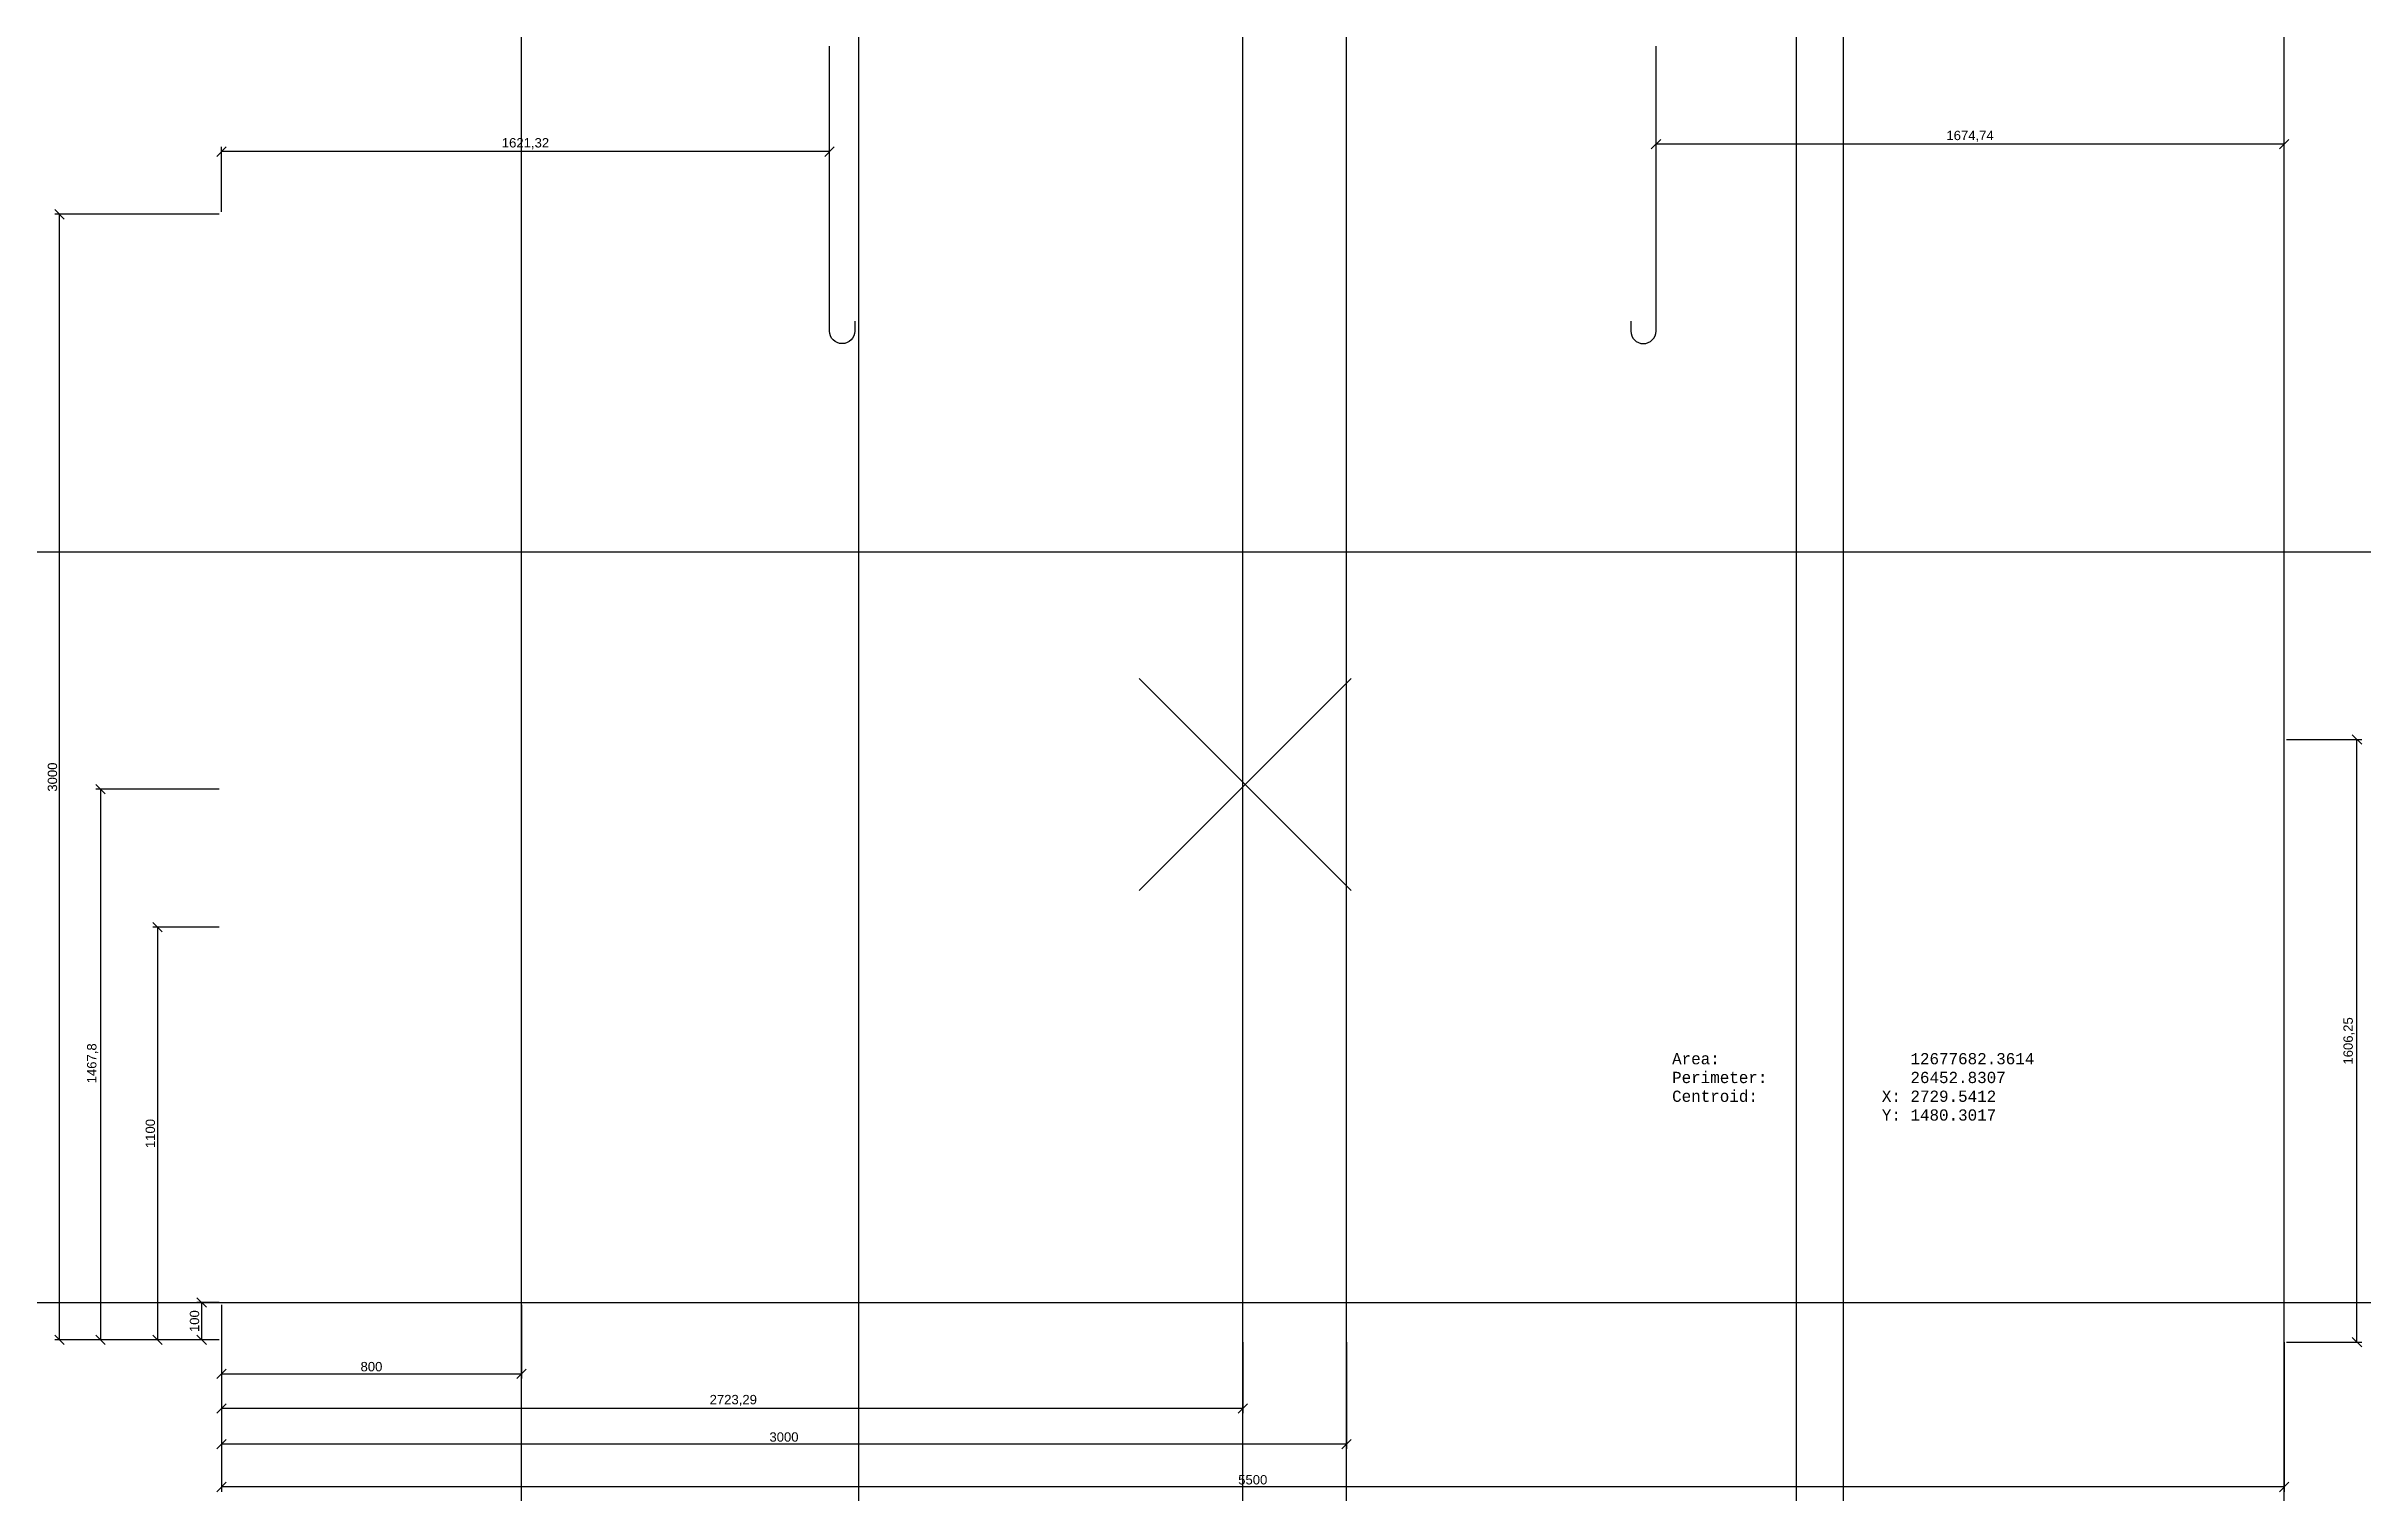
# Model space of a CAD drawing. Header units: millimetres. Extents: x 989 to 7164, y 1930 to 5782.
import ezdxf

# ---------------------------------------------------------------- set-up
doc = ezdxf.new("R2010")
doc.units = ezdxf.units.MM
for name, color, linetype in [('Hælpelinjer', 252, 'Continuous'), ('Konturer', 7, 'Continuous'), ('Målsætning', 1, 'Continuous'), ('Tekst', 255, 'Continuous')]:
    doc.layers.add(name, color=color, linetype=linetype)
doc.styles.get("Standard").update_dxf_attribs({"font": 'ARIAL.TTF'})
doc.dimstyles.new('ISO-25', dxfattribs={"dimscale": 10, "dimtxt": 2.5, "dimasz": 2.5, "dimexe": 1.25, "dimexo": 0.625, "dimtad": 1, "dimtxsty": 'Standard', "dimblk": 'OBLIQUE', "dimcen": 2.5, "dimadec": 0, "dimazin": 0, "dimtfac": 1, "dimtmove": 0, "dimatfit": 3, "dimfxl": 1, "dimarcsym": 0})

# ---------------------------------------------------------------- blocks, each defined once
blk = doc.blocks.new('_Oblique')
at = {"color": 0, "linetype": 'ByBlock', "lineweight": -2}
blk.add_line((-0.5, -0.5), (0.5, 0.5), dxfattribs=at)
blk = doc.blocks.new('*D1')
at = {"layer": 'Defpoints', "color": 0, "transparency": 16777216}
for p in [(1456.5, 2334.3), (4179.8, 2334.3), (1456.5, 2151.6)]:
    blk.add_point(p, dxfattribs=at)
at = {"layer": 'Målsætning', "color": 0, "lineweight": -2, "transparency": 16777216}
for p, q in [((1456.5, 2328.1), (1456.5, 2139.1)), ((4179.8, 2328.1), (4179.8, 2139.1)), ((4179.8, 2151.6), (1456.5, 2151.6))]:
    blk.add_line(p, q, dxfattribs=at)
at = {"layer": 'Målsætning', "color": 0, "lineweight": -2, "transparency": 16777216, "xscale": 25, "yscale": 25, "zscale": 25, "rotation": 180}
blk.add_blockref('_Oblique', (1456.5, 2151.6), dxfattribs=at)
at = {"layer": 'Målsætning', "color": 0, "lineweight": -2, "transparency": 16777216, "xscale": 25, "yscale": 25, "zscale": 25}
blk.add_blockref('_Oblique', (4179.8, 2151.6), dxfattribs=at)
at = {"layer": 'Målsætning', "color": 0, "transparency": 16777216, "insert": (2821.3, 2172.9), "char_height": 25, "attachment_point": 5}
blk.add_mtext('2723,29', dxfattribs=at)
blk = doc.blocks.new('*D2')
at = {"layer": 'Defpoints', "color": 0, "transparency": 16777216}
for p in [(1456.5, 3802.1), (1134.3, 2334.3), (1456.5, 2334.3)]:
    blk.add_point(p, dxfattribs=at)
at = {"layer": 'Målsætning', "color": 0, "lineweight": -2, "transparency": 16777216}
for p, q in [((1450.3, 3802.1), (1121.8, 3802.1)), ((1134.3, 3802.1), (1134.3, 2334.3)), ((1450.3, 2334.3), (1121.8, 2334.3))]:
    blk.add_line(p, q, dxfattribs=at)
at = {"layer": 'Målsætning', "color": 0, "lineweight": -2, "transparency": 16777216, "xscale": 25, "yscale": 25, "zscale": 25}
for p, rotation in [((1134.3, 3802.1), 90), ((1134.3, 2334.3), 270)]:
    blk.add_blockref('_Oblique', p, dxfattribs=dict(at, rotation=rotation))
at = {"layer": 'Målsætning', "color": 0, "transparency": 16777216, "insert": (1113, 3071.4), "char_height": 25, "attachment_point": 5, "rotation": 90}
blk.add_mtext('1467,8', dxfattribs=at)
blk = doc.blocks.new('*D3')
at = {"layer": 'Defpoints', "color": 0, "transparency": 16777216}
for p in [(1403.8, 2434.3), (1456.5, 2434.3), (1456.5, 2334.3)]:
    blk.add_point(p, dxfattribs=at)
at = {"layer": 'Målsætning', "color": 0, "lineweight": -2, "transparency": 16777216}
for p, q in [((1450.3, 2434.3), (1391.3, 2434.3)), ((1403.8, 2334.3), (1403.8, 2434.3)), ((1450.3, 2334.3), (1391.3, 2334.3))]:
    blk.add_line(p, q, dxfattribs=at)
at = {"layer": 'Målsætning', "color": 0, "lineweight": -2, "transparency": 16777216, "xscale": 25, "yscale": 25, "zscale": 25}
for p, rotation in [((1403.8, 2434.3), 90), ((1403.8, 2334.3), 270)]:
    blk.add_blockref('_Oblique', p, dxfattribs=dict(at, rotation=rotation))
at = {"layer": 'Målsætning', "color": 0, "transparency": 16777216, "insert": (1384.8, 2384.3), "char_height": 25, "attachment_point": 5, "rotation": 90}
blk.add_mtext('100', dxfattribs=at)
blk = doc.blocks.new('*D4')
at = {"layer": 'Defpoints', "color": 0, "transparency": 16777216}
for p in [(1456.5, 2434.3), (2256.5, 2434.3), (2256.5, 2243.9)]:
    blk.add_point(p, dxfattribs=at)
at = {"layer": 'Målsætning', "color": 0, "lineweight": -2, "transparency": 16777216}
for p, q in [((1456.5, 2428.1), (1456.5, 2231.4)), ((2256.5, 2428.1), (2256.5, 2231.4)), ((1456.5, 2243.9), (2256.5, 2243.9))]:
    blk.add_line(p, q, dxfattribs=at)
at = {"layer": 'Målsætning', "color": 0, "lineweight": -2, "transparency": 16777216, "xscale": 25, "yscale": 25, "zscale": 25, "rotation": 180}
blk.add_blockref('_Oblique', (1456.5, 2243.9), dxfattribs=at)
at = {"layer": 'Målsætning', "color": 0, "lineweight": -2, "transparency": 16777216, "xscale": 25, "yscale": 25, "zscale": 25}
blk.add_blockref('_Oblique', (2256.5, 2243.9), dxfattribs=at)
at = {"layer": 'Målsætning', "color": 0, "transparency": 16777216, "insert": (1856.5, 2262.9), "char_height": 25, "attachment_point": 5}
blk.add_mtext('800', dxfattribs=at)
blk = doc.blocks.new('*D5')
at = {"layer": 'Defpoints', "color": 0, "transparency": 16777216}
for p in [(1456.5, 2334.3), (4456.5, 2334.3), (1456.5, 2056.4)]:
    blk.add_point(p, dxfattribs=at)
at = {"layer": 'Målsætning', "color": 0, "lineweight": -2, "transparency": 16777216}
for p, q in [((1456.5, 2328.1), (1456.5, 2043.9)), ((4456.5, 2328.1), (4456.5, 2043.9)), ((4456.5, 2056.4), (1456.5, 2056.4))]:
    blk.add_line(p, q, dxfattribs=at)
at = {"layer": 'Målsætning', "color": 0, "lineweight": -2, "transparency": 16777216, "xscale": 25, "yscale": 25, "zscale": 25, "rotation": 180}
blk.add_blockref('_Oblique', (1456.5, 2056.4), dxfattribs=at)
at = {"layer": 'Målsætning', "color": 0, "lineweight": -2, "transparency": 16777216, "xscale": 25, "yscale": 25, "zscale": 25}
blk.add_blockref('_Oblique', (4456.5, 2056.4), dxfattribs=at)
at = {"layer": 'Målsætning', "color": 0, "transparency": 16777216, "insert": (2956.5, 2075.4), "char_height": 25, "attachment_point": 5}
blk.add_mtext('3000', dxfattribs=at)
blk = doc.blocks.new('*D6')
at = {"layer": 'Defpoints', "color": 0, "transparency": 16777216}
for p in [(1456.5, 2334.3), (6956.5, 2334.3), (1456.5, 1942.3)]:
    blk.add_point(p, dxfattribs=at)
at = {"layer": 'Målsætning', "color": 0, "lineweight": -2, "transparency": 16777216}
for p, q in [((1456.5, 2328.1), (1456.5, 1929.8)), ((6956.5, 2328.1), (6956.5, 1929.8)), ((6956.5, 1942.3), (1456.5, 1942.3))]:
    blk.add_line(p, q, dxfattribs=at)
at = {"layer": 'Målsætning', "color": 0, "lineweight": -2, "transparency": 16777216, "xscale": 25, "yscale": 25, "zscale": 25, "rotation": 180}
blk.add_blockref('_Oblique', (1456.5, 1942.3), dxfattribs=at)
at = {"layer": 'Målsætning', "color": 0, "lineweight": -2, "transparency": 16777216, "xscale": 25, "yscale": 25, "zscale": 25}
blk.add_blockref('_Oblique', (6956.5, 1942.3), dxfattribs=at)
at = {"layer": 'Målsætning', "color": 0, "transparency": 16777216, "insert": (4206.5, 1961.4), "char_height": 25, "attachment_point": 5}
blk.add_mtext('5500', dxfattribs=at)
blk = doc.blocks.new('*D7')
at = {"layer": 'Defpoints', "color": 0, "transparency": 16777216}
for p in [(6956.5, 3934.3), (7151, 3934.3), (6956.5, 2328.1)]:
    blk.add_point(p, dxfattribs=at)
at = {"layer": 'Målsætning', "color": 0, "lineweight": -2, "transparency": 16777216}
for p, q in [((6962.8, 3934.3), (7163.5, 3934.3)), ((7151, 2328.1), (7151, 3934.3)), ((6962.8, 2328.1), (7163.5, 2328.1))]:
    blk.add_line(p, q, dxfattribs=at)
at = {"layer": 'Målsætning', "color": 0, "lineweight": -2, "transparency": 16777216, "xscale": 25, "yscale": 25, "zscale": 25}
for p, rotation in [((7151, 3934.3), 90), ((7151, 2328.1), 270)]:
    blk.add_blockref('_Oblique', p, dxfattribs=dict(at, rotation=rotation))
at = {"layer": 'Målsætning', "color": 0, "transparency": 16777216, "insert": (7129.7, 3131.2), "char_height": 25, "attachment_point": 5, "rotation": 90}
blk.add_mtext('1606,25', dxfattribs=at)
blk = doc.blocks.new('*D8')
at = {"layer": 'Defpoints', "color": 0, "transparency": 16777216}
for p in [(1024.9, 5334.3), (1456.5, 5334.3), (1456.5, 2334.3)]:
    blk.add_point(p, dxfattribs=at)
at = {"layer": 'Målsætning', "color": 0, "lineweight": -2, "transparency": 16777216}
for p, q in [((1450.3, 5334.3), (1012.4, 5334.3)), ((1024.9, 2334.3), (1024.9, 5334.3)), ((1450.3, 2334.3), (1012.4, 2334.3))]:
    blk.add_line(p, q, dxfattribs=at)
at = {"layer": 'Målsætning', "color": 0, "lineweight": -2, "transparency": 16777216, "xscale": 25, "yscale": 25, "zscale": 25}
for p, rotation in [((1024.9, 5334.3), 90), ((1024.9, 2334.3), 270)]:
    blk.add_blockref('_Oblique', p, dxfattribs=dict(at, rotation=rotation))
at = {"layer": 'Målsætning', "color": 0, "transparency": 16777216, "insert": (1005.9, 3834.3), "char_height": 25, "attachment_point": 5, "rotation": 90}
blk.add_mtext('3000', dxfattribs=at)
blk = doc.blocks.new('*D9')
at = {"layer": 'Defpoints', "color": 0, "transparency": 16777216}
for p in [(1456.5, 3434.3), (1286, 2334.3), (1450.3, 2334.3)]:
    blk.add_point(p, dxfattribs=at)
at = {"layer": 'Målsætning', "color": 0, "lineweight": -2, "transparency": 16777216}
for p, q in [((1450.3, 3434.3), (1273.5, 3434.3)), ((1286, 3434.3), (1286, 2334.3)), ((1444, 2334.3), (1273.5, 2334.3))]:
    blk.add_line(p, q, dxfattribs=at)
at = {"layer": 'Målsætning', "color": 0, "lineweight": -2, "transparency": 16777216, "xscale": 25, "yscale": 25, "zscale": 25}
for p, rotation in [((1286, 3434.3), 90), ((1286, 2334.3), 270)]:
    blk.add_blockref('_Oblique', p, dxfattribs=dict(at, rotation=rotation))
at = {"layer": 'Målsætning', "color": 0, "transparency": 16777216, "insert": (1267, 2884.3), "char_height": 25, "attachment_point": 5, "rotation": 90}
blk.add_mtext('1100', dxfattribs=at)
blk = doc.blocks.new('*D10')
at = {"layer": 'Defpoints', "color": 0, "transparency": 16777216}
for p in [(1456.5, 5501.3), (1456.5, 5334.3), (3077.9, 5334.3)]:
    blk.add_point(p, dxfattribs=at)
at = {"layer": 'Målsætning', "color": 0, "lineweight": -2, "transparency": 16777216}
for p, q in [((1456.5, 5340.6), (1456.5, 5513.8)), ((3077.9, 5501.3), (1456.5, 5501.3)), ((3077.9, 5340.6), (3077.9, 5513.8))]:
    blk.add_line(p, q, dxfattribs=at)
at = {"layer": 'Målsætning', "color": 0, "lineweight": -2, "transparency": 16777216, "xscale": 25, "yscale": 25, "zscale": 25, "rotation": 180}
blk.add_blockref('_Oblique', (1456.5, 5501.3), dxfattribs=at)
at = {"layer": 'Målsætning', "color": 0, "lineweight": -2, "transparency": 16777216, "xscale": 25, "yscale": 25, "zscale": 25}
blk.add_blockref('_Oblique', (3077.9, 5501.3), dxfattribs=at)
at = {"layer": 'Målsætning', "color": 0, "transparency": 16777216, "insert": (2267.2, 5522.6), "char_height": 25, "attachment_point": 5}
blk.add_mtext('1621,32', dxfattribs=at)
blk = doc.blocks.new('*D11')
at = {"layer": 'Defpoints', "color": 0, "transparency": 16777216}
for p in [(5281.8, 5520.9), (5281.8, 5334.3), (6956.5, 3934.3)]:
    blk.add_point(p, dxfattribs=at)
at = {"layer": 'Målsætning', "color": 0, "lineweight": -2, "transparency": 16777216}
for p, q in [((5281.8, 5340.6), (5281.8, 5533.4)), ((6956.5, 5520.9), (5281.8, 5520.9)), ((6956.5, 3940.6), (6956.5, 5533.4))]:
    blk.add_line(p, q, dxfattribs=at)
at = {"layer": 'Målsætning', "color": 0, "lineweight": -2, "transparency": 16777216, "xscale": 25, "yscale": 25, "zscale": 25, "rotation": 180}
blk.add_blockref('_Oblique', (5281.8, 5520.9), dxfattribs=at)
at = {"layer": 'Målsætning', "color": 0, "lineweight": -2, "transparency": 16777216, "xscale": 25, "yscale": 25, "zscale": 25}
blk.add_blockref('_Oblique', (6956.5, 5520.9), dxfattribs=at)
at = {"layer": 'Målsætning', "color": 0, "transparency": 16777216, "insert": (6119.2, 5542.2), "char_height": 25, "attachment_point": 5}
blk.add_mtext('1674,74', dxfattribs=at)

msp = doc.modelspace()

# ---------------------------------------------------------------- linework, layer by layer
at = {"layer": 'Hælpelinjer'}
for p, direction in [((2256.544, 2434.327), (0, 1)), ((2256.544, 3428.077), (0, 1)), ((3156.544, 3434.327), (0, 1)), ((4179.835, 2334.327), (0, 1)), ((4456.544, 3428.077), (0, 1)), ((5656.544, 3434.327), (0, 1)), ((5781.805, 5334.327), (0, 1)), ((6956.544, 3934.327), (0, 1)), ((3156.544, 4434.327), (1, 0)), ((1456.544, 2434.327), (1, 0))]:
    msp.add_xline(p, direction, dxfattribs=at)
at = {"layer": 'Konturer'}
for p, q in [((3903.243, 3531.786), (4468.928, 4097.471)), ((4468.928, 3531.786), (3903.243, 4097.471))]:
    msp.add_line(p, q, dxfattribs=at)
for points in [[(3145.227, 5049.507), (3145.227, 5023.249, -1), (3077.866, 5023.249), (3077.866, 5782.011)], [(5214.444, 5049.507), (5214.444, 5023.249, 1), (5281.805, 5023.249), (5281.805, 5782.011)]]:
    msp.add_lwpolyline(points, format="xyb", dxfattribs=at)

# ---------------------------------------------------------------- texts
at = {"layer": 'Tekst', "insert": (5324.749, 3098.811), "char_height": 30, "attachment_point": 1}
msp.add_mtext_dynamic_manual_height_columns('{\\fMonospac821 BT|b0|i0|c0|p49;Area:                    12677682.3614\\PPerimeter:               26452.8307\\PCentroid:             X: 2729.5412\\P                      Y: 1480.3017}', width=1456.54423, gutter_width=12.5, heights=[0], dxfattribs=at)

# ---------------------------------------------------------------- dimensions: what is measured, and where the dimension line sits
at = {"layer": 'Målsætning'}
for base, p1, p2, picture, middle in [((5281.805, 5520.89), (6956.544, 3934.327), (5281.805, 5334.327), '*D11', (6119.174, 5542.164)), ((1456.544, 5501.329), (3077.866, 5334.327), (1456.544, 5334.327), '*D10', (2267.205, 5522.603)), ((1456.544, 1942.337), (6956.544, 2334.327), (1456.544, 2334.327), '*D6', (4206.544, 1961.351))]:
    dim = msp.add_linear_dim(base=base, p1=p1, p2=p2, dimstyle='ISO-25', dxfattribs=at)
    dim.commit()
    dim.dimension.update_dxf_attribs({"geometry": picture, "text_midpoint": middle})
for base, p1, p2, picture, middle in [((1024.912, 5334.327), (1456.544, 2334.327), (1456.544, 5334.327), '*D8', (1024.912, 3834.327)), ((1134.273, 2334.327), (1456.544, 3802.128), (1456.544, 2334.327), '*D2', (1134.273, 3071.353)), ((1403.84, 2434.327), (1456.544, 2334.327), (1456.544, 2434.327), '*D3', (1403.84, 2384.327))]:
    dim = msp.add_linear_dim(base=base, p1=p1, p2=p2, angle=90, dimstyle='ISO-25', dxfattribs=at)
    dim.commit()
    dim.dimension.update_dxf_attribs({"geometry": picture, "text_midpoint": middle, "dimtype": 160})
for base, p1, p2, picture, middle in [((7151.019, 3934.327), (6956.544, 2328.077), (6956.544, 3934.327), '*D7', (7129.745, 3131.202)), ((1286.034, 2334.327), (1456.544, 3434.327), (1450.294, 2334.327), '*D9', (1267.019, 2884.327))]:
    dim = msp.add_linear_dim(base=base, p1=p1, p2=p2, angle=90, dimstyle='ISO-25', dxfattribs=at)
    dim.commit()
    dim.dimension.update_dxf_attribs({"geometry": picture, "text_midpoint": middle})
for base, p1, p2, picture, middle in [((2256.544, 2243.863), (1456.544, 2434.327), (2256.544, 2434.327), '*D4', (1856.544, 2243.863)), ((1456.544, 2151.609), (4179.835, 2334.327), (1456.544, 2334.327), '*D1', (2821.315, 2151.609)), ((1456.544, 2056.416), (4456.544, 2334.327), (1456.544, 2334.327), '*D5', (2956.544, 2056.416))]:
    dim = msp.add_linear_dim(base=base, p1=p1, p2=p2, dimstyle='ISO-25', dxfattribs=at)
    dim.commit()
    dim.dimension.update_dxf_attribs({"geometry": picture, "text_midpoint": middle, "dimtype": 160})

doc.saveas('drawing.dxf')
